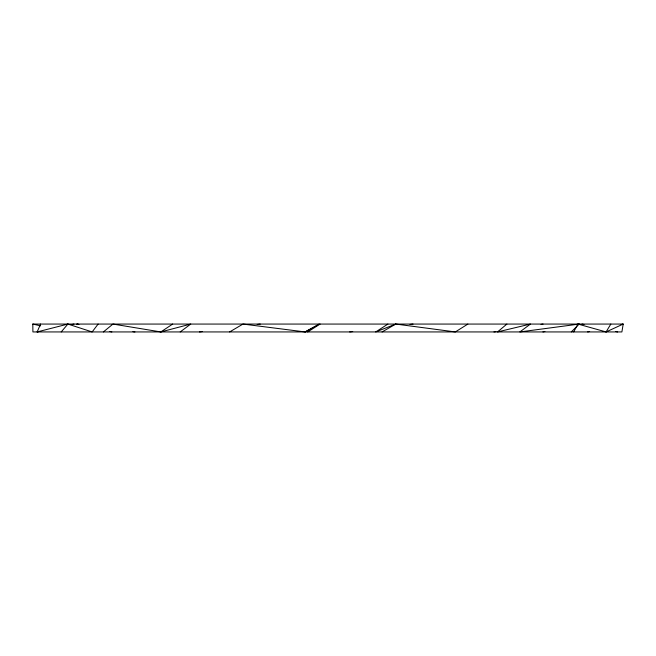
<?xml version="1.0" encoding="UTF-8"?>
<svg xmlns="http://www.w3.org/2000/svg" width="656" height="656" viewBox="0 0 656 656"><rect width="100%" height="100%" fill="white"/><g stroke="black" fill="none" stroke-linecap="round" stroke-linejoin="round"><path stroke-width="0.98" d="M39.155 331.51L37.162 331.936L40.549 324.064M573.688 331.936L577.961 324.064L606.078 331.936L623.2 324.064L621.888 331.936L32.907 331.936L32.8 324.064L623.2 324.064L621.224 324.499M606.078 331.936L610.834 324.064M98.121 324.064L92.143 331.936L67.888 324.064L37.162 331.936M61.205 331.936L67.888 324.064M571.278 331.936L579.191 324.064L519.864 331.936L530.433 324.064L497.494 331.936L506.899 324.064M103.386 331.936L112.955 324.064L160.835 331.936L190.732 324.064L180.195 331.936M160.835 331.936L172.676 324.064M387.909 324.064L375.716 331.936L395.789 324.064L455.33 331.936L467.876 324.064M307.68 331.936L320.12 324.064L305.089 331.936L242.982 324.064L229.633 331.936M382.071 331.936L395.789 324.064M305.089 331.936L319.078 324.064M587.653 331.936L589.629 331.501M542.93 331.936L544.89 331.51M577.231 324.49L579.191 324.064M71.971 324.49L73.964 324.064M493.952 331.936L495.961 331.616M541.044 324.384L543.045 324.064M199.465 331.936L202.499 331.542M257.177 324.458L260.211 324.064M349.697 331.936L352.715 331.559M410.008 324.441L413.018 324.064M78.81 324.335L76.809 324.064L78.753 324.499M132.922 331.665L134.931 331.936M582.036 324.064L584.012 324.499M615.648 331.501L617.624 331.936M109.905 331.501L111.856 331.936M32.8 324.064L40.647 325.86"/></g></svg>
